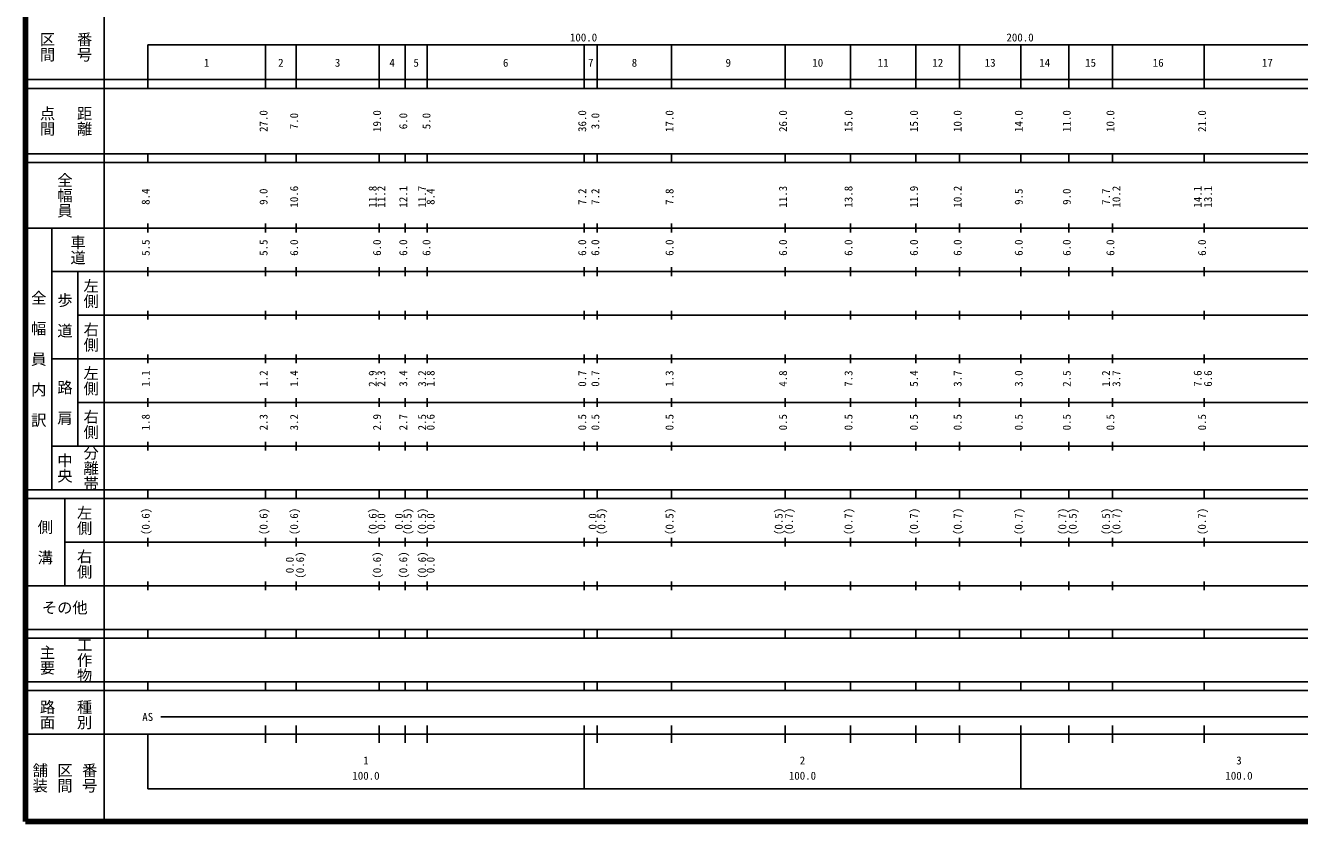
# Model space of a CAD drawing. Units: millimetres on the paper, enlarged 1000 times. Extents: x 40000 to 680000, y 20000 to 380000.
# Drawn here: x 40000 to 331870, y 20000 to 202409 of the extents above; entities that cross this region are included whole.
import ezdxf
from ezdxf.enums import TextEntityAlignment as Align

# ---------------------------------------------------------------- set-up
doc = ezdxf.new("R2010")
doc.units = ezdxf.units.MM
doc.header["$LTSCALE"] = 1000
doc.layers.add('M-TTL', color=2, linetype='Continuous', lineweight=140)
doc.layers.add('M-TTL-BAND', color=7, linetype='Continuous', lineweight=25)
doc.styles.add('@ＭＳ ゴシック', font='')
doc.styles.add('ＭＳ ゴシック', font='')
doc.styles.get('@ＭＳ ゴシック').set_extended_font_data('@MS Gothic')
doc.styles.get('ＭＳ ゴシック').set_extended_font_data('MS Gothic')

msp = doc.modelspace()

# ---------------------------------------------------------------- linework, layer by layer
at = {"layer": 'M-TTL'}
for p, q in [((40000, 380000), (40000, 20000)), ((40000, 20000), (680000, 20000))]:
    msp.add_line(p, q, dxfattribs=at)
at = {"layer": 'M-TTL-BAND'}
for p, q in [((58000, 370000), (58000, 20000)), ((68000, 198000), (579000, 198000)), ((68000, 198000), (68000, 188000)), ((95000, 188000), (95000, 198000)), ((102000, 188000), (102000, 198000)), ((121000, 188000), (121000, 198000)), ((127000, 188000), (127000, 198000)), ((132000, 188000), (132000, 198000)), ((168000, 188000), (168000, 198000)), ((171000, 188000), (171000, 198000)), ((188000, 188000), (188000, 198000)), ((214000, 188000), (214000, 198000)), ((229000, 188000), (229000, 198000)), ((244000, 188000), (244000, 198000)), ((254000, 188000), (254000, 198000)), ((268000, 188000), (268000, 198000)), ((279000, 188000), (279000, 198000)), ((289000, 188000), (289000, 198000)), ((310000, 188000), (310000, 198000)), ((40000, 190000), (579000, 190000)), ((40000, 188000), (579000, 188000)), ((40000, 173000), (579000, 173000)), ((68000, 171000), (68000, 173000)), ((95000, 171000), (95000, 173000)), ((102000, 171000), (102000, 173000)), ((121000, 171000), (121000, 173000)), ((127000, 171000), (127000, 173000)), ((132000, 171000), (132000, 173000)), ((168000, 171000), (168000, 173000)), ((171000, 171000), (171000, 173000)), ((188000, 171000), (188000, 173000)), ((214000, 171000), (214000, 173000)), ((229000, 171000), (229000, 173000)), ((244000, 171000), (244000, 173000)), ((254000, 171000), (254000, 173000)), ((268000, 171000), (268000, 173000)), ((279000, 171000), (279000, 173000)), ((289000, 171000), (289000, 173000)), ((310000, 171000), (310000, 173000)), ((40000, 171000), (579000, 171000)), ((40000, 156000), (579000, 156000)), ((46000, 96000), (46000, 156000)), ((68000, 155000), (68000, 157000)), ((95000, 155000), (95000, 157000)), ((102000, 155000), (102000, 157000)), ((121000, 155000), (121000, 157000)), ((127000, 155000), (127000, 157000)), ((132000, 155000), (132000, 157000)), ((168000, 155000), (168000, 157000)), ((171000, 155000), (171000, 157000)), ((188000, 155000), (188000, 157000)), ((214000, 155000), (214000, 157000)), ((229000, 155000), (229000, 157000)), ((244000, 155000), (244000, 157000)), ((254000, 155000), (254000, 157000)), ((268000, 155000), (268000, 157000)), ((279000, 155000), (279000, 157000)), ((289000, 155000), (289000, 157000)), ((310000, 155000), (310000, 157000)), ((46000, 146000), (579000, 146000)), ((52000, 146000), (52000, 106000)), ((68000, 145000), (68000, 147000)), ((95000, 145000), (95000, 147000)), ((102000, 145000), (102000, 147000)), ((121000, 145000), (121000, 147000)), ((127000, 145000), (127000, 147000)), ((132000, 145000), (132000, 147000)), ((168000, 145000), (168000, 147000)), ((171000, 145000), (171000, 147000)), ((188000, 145000), (188000, 147000)), ((214000, 145000), (214000, 147000)), ((229000, 145000), (229000, 147000)), ((244000, 145000), (244000, 147000)), ((254000, 145000), (254000, 147000)), ((268000, 145000), (268000, 147000)), ((279000, 145000), (279000, 147000)), ((289000, 145000), (289000, 147000)), ((310000, 145000), (310000, 147000)), ((52000, 136000), (579000, 136000)), ((68000, 135000), (68000, 137000)), ((95000, 135000), (95000, 137000)), ((102000, 135000), (102000, 137000)), ((121000, 135000), (121000, 137000)), ((127000, 135000), (127000, 137000)), ((132000, 135000), (132000, 137000)), ((168000, 135000), (168000, 137000)), ((171000, 135000), (171000, 137000)), ((188000, 135000), (188000, 137000)), ((214000, 135000), (214000, 137000)), ((229000, 135000), (229000, 137000)), ((244000, 135000), (244000, 137000)), ((254000, 135000), (254000, 137000)), ((268000, 135000), (268000, 137000)), ((279000, 135000), (279000, 137000)), ((289000, 135000), (289000, 137000)), ((310000, 135000), (310000, 137000)), ((46000, 126000), (579000, 126000)), ((68000, 125000), (68000, 127000)), ((95000, 125000), (95000, 127000)), ((102000, 125000), (102000, 127000)), ((121000, 125000), (121000, 127000)), ((127000, 125000), (127000, 127000)), ((132000, 125000), (132000, 127000)), ((168000, 125000), (168000, 127000)), ((171000, 125000), (171000, 127000)), ((188000, 125000), (188000, 127000)), ((214000, 125000), (214000, 127000)), ((229000, 125000), (229000, 127000)), ((244000, 125000), (244000, 127000)), ((254000, 125000), (254000, 127000)), ((268000, 125000), (268000, 127000)), ((279000, 125000), (279000, 127000)), ((289000, 125000), (289000, 127000)), ((310000, 125000), (310000, 127000)), ((68000, 115000), (68000, 117000)), ((95000, 115000), (95000, 117000)), ((102000, 115000), (102000, 117000)), ((121000, 115000), (121000, 117000)), ((127000, 115000), (127000, 117000)), ((132000, 115000), (132000, 117000)), ((168000, 115000), (168000, 117000)), ((171000, 115000), (171000, 117000)), ((188000, 115000), (188000, 117000)), ((214000, 115000), (214000, 117000)), ((229000, 115000), (229000, 117000)), ((244000, 115000), (244000, 117000)), ((254000, 115000), (254000, 117000)), ((268000, 115000), (268000, 117000)), ((279000, 115000), (279000, 117000)), ((289000, 115000), (289000, 117000)), ((310000, 115000), (310000, 117000)), ((52000, 116000), (579000, 116000)), ((46000, 106000), (579000, 106000)), ((68000, 105000), (68000, 107000)), ((95000, 105000), (95000, 107000)), ((102000, 105000), (102000, 107000)), ((121000, 105000), (121000, 107000)), ((127000, 105000), (127000, 107000)), ((132000, 105000), (132000, 107000)), ((168000, 105000), (168000, 107000)), ((171000, 105000), (171000, 107000)), ((188000, 105000), (188000, 107000)), ((214000, 105000), (214000, 107000)), ((229000, 105000), (229000, 107000)), ((244000, 105000), (244000, 107000)), ((254000, 105000), (254000, 107000)), ((268000, 105000), (268000, 107000)), ((279000, 105000), (279000, 107000)), ((289000, 105000), (289000, 107000)), ((310000, 105000), (310000, 107000)), ((40000, 96000), (579000, 96000)), ((40000, 94000), (579000, 94000)), ((49000, 94000), (49000, 74000)), ((68000, 94000), (68000, 96000)), ((95000, 94000), (95000, 96000)), ((102000, 94000), (102000, 96000)), ((121000, 94000), (121000, 96000)), ((127000, 94000), (127000, 96000)), ((132000, 94000), (132000, 96000)), ((168000, 94000), (168000, 96000)), ((171000, 94000), (171000, 96000)), ((188000, 94000), (188000, 96000)), ((214000, 94000), (214000, 96000)), ((229000, 94000), (229000, 96000)), ((244000, 94000), (244000, 96000)), ((254000, 94000), (254000, 96000)), ((268000, 94000), (268000, 96000)), ((279000, 94000), (279000, 96000)), ((289000, 94000), (289000, 96000)), ((310000, 94000), (310000, 96000)), ((68000, 83000), (68000, 85000)), ((95000, 83000), (95000, 85000)), ((102000, 83000), (102000, 85000)), ((121000, 83000), (121000, 85000)), ((127000, 83000), (127000, 85000)), ((132000, 83000), (132000, 85000)), ((168000, 83000), (168000, 85000)), ((171000, 83000), (171000, 85000)), ((188000, 83000), (188000, 85000)), ((214000, 83000), (214000, 85000)), ((229000, 83000), (229000, 85000)), ((244000, 83000), (244000, 85000)), ((254000, 83000), (254000, 85000)), ((268000, 83000), (268000, 85000)), ((279000, 83000), (279000, 85000)), ((289000, 83000), (289000, 85000)), ((310000, 83000), (310000, 85000)), ((49000, 84000), (579000, 84000)), ((40000, 74000), (579000, 74000)), ((68000, 73000), (68000, 75000)), ((95000, 73000), (95000, 75000)), ((102000, 73000), (102000, 75000)), ((121000, 73000), (121000, 75000)), ((127000, 73000), (127000, 75000)), ((132000, 73000), (132000, 75000)), ((168000, 73000), (168000, 75000)), ((171000, 73000), (171000, 75000)), ((188000, 73000), (188000, 75000)), ((214000, 73000), (214000, 75000)), ((229000, 73000), (229000, 75000)), ((244000, 73000), (244000, 75000)), ((254000, 73000), (254000, 75000)), ((268000, 73000), (268000, 75000)), ((279000, 73000), (279000, 75000)), ((289000, 73000), (289000, 75000)), ((310000, 73000), (310000, 75000)), ((40000, 64000), (579000, 64000)), ((40000, 62000), (579000, 62000)), ((68000, 62000), (68000, 64000)), ((95000, 62000), (95000, 64000)), ((102000, 62000), (102000, 64000)), ((121000, 62000), (121000, 64000)), ((127000, 62000), (127000, 64000)), ((132000, 62000), (132000, 64000)), ((168000, 62000), (168000, 64000)), ((171000, 62000), (171000, 64000)), ((188000, 62000), (188000, 64000)), ((214000, 62000), (214000, 64000)), ((229000, 62000), (229000, 64000)), ((244000, 62000), (244000, 64000)), ((254000, 62000), (254000, 64000)), ((268000, 62000), (268000, 64000)), ((279000, 62000), (279000, 64000)), ((289000, 62000), (289000, 64000)), ((310000, 62000), (310000, 64000)), ((40000, 52000), (579000, 52000)), ((40000, 50000), (579000, 50000)), ((68000, 50000), (68000, 52000)), ((95000, 50000), (95000, 52000)), ((102000, 50000), (102000, 52000)), ((121000, 50000), (121000, 52000)), ((127000, 50000), (127000, 52000)), ((132000, 50000), (132000, 52000)), ((168000, 50000), (168000, 52000)), ((171000, 50000), (171000, 52000)), ((188000, 50000), (188000, 52000)), ((214000, 50000), (214000, 52000)), ((229000, 50000), (229000, 52000)), ((244000, 50000), (244000, 52000)), ((254000, 50000), (254000, 52000)), ((268000, 50000), (268000, 52000)), ((279000, 50000), (279000, 52000)), ((289000, 50000), (289000, 52000)), ((310000, 50000), (310000, 52000)), ((71000, 44000), (565000, 44000)), ((95000, 38000), (95000, 42000)), ((102000, 38000), (102000, 42000)), ((121000, 38000), (121000, 42000)), ((127000, 38000), (127000, 42000)), ((132000, 38000), (132000, 42000)), ((168000, 27500), (168000, 42000)), ((171000, 38000), (171000, 42000)), ((188000, 38000), (188000, 42000)), ((214000, 38000), (214000, 42000)), ((229000, 38000), (229000, 42000)), ((244000, 38000), (244000, 42000)), ((254000, 38000), (254000, 42000)), ((268000, 27500), (268000, 42000)), ((279000, 38000), (279000, 42000)), ((289000, 38000), (289000, 42000)), ((310000, 38000), (310000, 42000)), ((40000, 40000), (579000, 40000)), ((68000, 40000), (68000, 27500)), ((68000, 27500), (579000, 27500))]:
    msp.add_line(p, q, dxfattribs=at)

# ---------------------------------------------------------------- texts
at = {"layer": 'M-TTL-BAND', "style": '@ＭＳ ゴシック'}
for s, p in [('区間', (45000, 197500)), ('番号', (53500, 197500)), ('点間', (45000, 180500)), ('距離', (53500, 180500)), ('全幅員', (49000, 163500)), ('車道', (52000, 151000)), ('左側', (55000, 141000)), ('全\u3000幅\u3000員\u3000内\u3000訳', (43000, 126000)), ('歩\u3000道', (49000, 136000)), ('右側', (55000, 131000)), ('左側', (55000, 121000)), ('路\u3000肩', (49000, 116000)), ('右側', (55000, 111000)), ('分離帯', (55000, 101000)), ('中央', (49000, 101000)), ('左側', (53500, 89000)), ('側\u3000溝', (44500, 84000)), ('右側', (53500, 79000)), ('工作物', (53500, 57000)), ('主要', (45000, 57000)), ('路面', (45000, 44500)), ('種別', (53500, 44500)), ('舗装', (43333, 30000)), ('区間', (49000, 30000)), ('番号', (54667, 30000))]:
    msp.add_text(s, height=2566, rotation=270, dxfattribs=at).set_placement(p, align=Align.MIDDLE_CENTER)
at = {"layer": 'M-TTL-BAND', "style": 'ＭＳ ゴシック'}
for s, p in [('100.0', (167844, 198195)), ('200.0', (267844, 198195)), ('1', (81500, 192405)), ('2', (98500, 192405)), ('3', (111500, 192405)), ('4', (124000, 192405)), ('5', (129500, 192405)), ('6', (150000, 192405)), ('7', (169500, 192405)), ('8', (179500, 192405)), ('9', (201000, 192405)), ('10', (221500, 192405)), ('11', (236500, 192405)), ('12', (249000, 192405)), ('13', (261000, 192405)), ('14', (273500, 192405)), ('15', (284000, 192405)), ('16', (299500, 192405)), ('17', (324500, 192405)), ('AS', (68000, 42500)), ('1', (118000, 32523)), ('2', (218000, 32523)), ('3', (318000, 32523)), ('100.0', (118000, 29033)), ('100.0', (218000, 29033)), ('100.0', (318000, 29033))]:
    msp.add_text(s, height=1833, dxfattribs=at).set_placement(p, align=Align.BOTTOM_CENTER)
for s, p in [('27.0', (96000, 180500)), ('7.0', (103000, 180500)), ('19.0', (122000, 180500)), ('6.0', (128000, 180500)), ('5.0', (133318, 180500)), ('36.0', (169000, 180500)), ('3.0', (172000, 180500)), ('17.0', (189000, 180500)), ('26.0', (215000, 180500)), ('15.0', (230000, 180500)), ('15.0', (245000, 180500)), ('10.0', (255000, 180500)), ('14.0', (269000, 180500)), ('11.0', (280000, 180500)), ('10.0', (290000, 180500)), ('21.0', (311000, 180500)), ('8.4', (69000, 163174)), ('9.0', (96000, 163174)), ('10.6', (103000, 163174)), ('11.8', (121000, 163174)), ('11.2', (122975, 163174)), ('12.1', (128000, 163174)), ('11.7', (132318, 163174)), ('8.4', (134264, 163174)), ('7.2', (169000, 163174)), ('7.2', (172000, 163174)), ('7.8', (189000, 163174)), ('11.3', (215000, 163174)), ('13.8', (230000, 163174)), ('11.9', (245000, 163174)), ('10.2', (255000, 163174)), ('9.5', (269000, 163174)), ('9.0', (280000, 163174)), ('7.7', (289000, 163174)), ('10.2', (291370, 163174)), ('14.1', (310000, 163174)), ('13.1', (312370, 163174)), ('5.5', (69000, 151500)), ('5.5', (96000, 151500)), ('6.0', (103000, 151500)), ('6.0', (122000, 151500)), ('6.0', (128000, 151500)), ('6.0', (133318, 151500)), ('6.0', (169000, 151500)), ('6.0', (172000, 151500)), ('6.0', (189000, 151500)), ('6.0', (215000, 151500)), ('6.0', (230000, 151500)), ('6.0', (245000, 151500)), ('6.0', (255000, 151500)), ('6.0', (269000, 151500)), ('6.0', (280000, 151500)), ('6.0', (290000, 151500)), ('6.0', (311000, 151500)), ('1.1', (69000, 121500)), ('1.2', (96000, 121500)), ('1.4', (103000, 121500)), ('2.9', (121000, 121500)), ('2.3', (122975, 121500)), ('3.4', (128000, 121500)), ('3.2', (132318, 121500)), ('1.8', (134264, 121500)), ('0.7', (169000, 121500)), ('0.7', (172000, 121500)), ('1.3', (189000, 121500)), ('4.8', (215000, 121500)), ('7.3', (230000, 121500)), ('5.4', (245000, 121500)), ('3.7', (255000, 121500)), ('3.0', (269000, 121500)), ('2.5', (280000, 121500)), ('1.2', (289000, 121500)), ('3.7', (291370, 121500)), ('7.6', (310000, 121500)), ('6.6', (312370, 121500)), ('1.8', (69000, 111500)), ('2.3', (96000, 111500)), ('3.2', (103000, 111500)), ('2.9', (122000, 111500)), ('2.7', (128000, 111500)), ('2.5', (132318, 111500)), ('0.6', (134264, 111500)), ('0.5', (169000, 111500)), ('0.5', (172000, 111500)), ('0.5', (189000, 111500)), ('0.5', (215000, 111500)), ('0.5', (230000, 111500)), ('0.5', (245000, 111500)), ('0.5', (255000, 111500)), ('0.5', (269000, 111500)), ('0.5', (280000, 111500)), ('0.5', (290000, 111500)), ('0.5', (311000, 111500)), ('(0.6)', (69000, 88764)), ('(0.6)', (96000, 88764)), ('(0.6)', (103000, 88764)), ('(0.6)', (121000, 88764)), ('0.0', (122975, 88764)), ('0.0', (127000, 88764)), ('(0.5)', (129003, 88764)), ('(0.5)', (132318, 88764)), ('0.0', (134264, 88764)), ('0.0', (171367, 88764)), ('(0.5)', (173370, 88764)), ('(0.5)', (189000, 88764)), ('(0.5)', (214000, 88764)), ('(0.7)', (216370, 88764)), ('(0.7)', (230000, 88764)), ('(0.7)', (245000, 88764)), ('(0.7)', (255000, 88764)), ('(0.7)', (269000, 88764)), ('(0.7)', (279000, 88764)), ('(0.5)', (281370, 88764)), ('(0.5)', (289000, 88764)), ('(0.7)', (291370, 88764)), ('(0.7)', (311000, 88764)), ('0.0', (102000, 78764)), ('(0.6)', (104370, 78764)), ('(0.6)', (122000, 78764)), ('(0.6)', (128000, 78764)), ('(0.6)', (132318, 78764)), ('0.0', (134264, 78764))]:
    msp.add_text(s, height=1833, rotation=90, dxfattribs=at).set_placement(p, align=Align.BOTTOM_CENTER)
msp.add_text('その他', height=2566, dxfattribs=at).set_placement((49000, 69000), align=Align.MIDDLE_CENTER)

doc.saveas('drawing.dxf')
